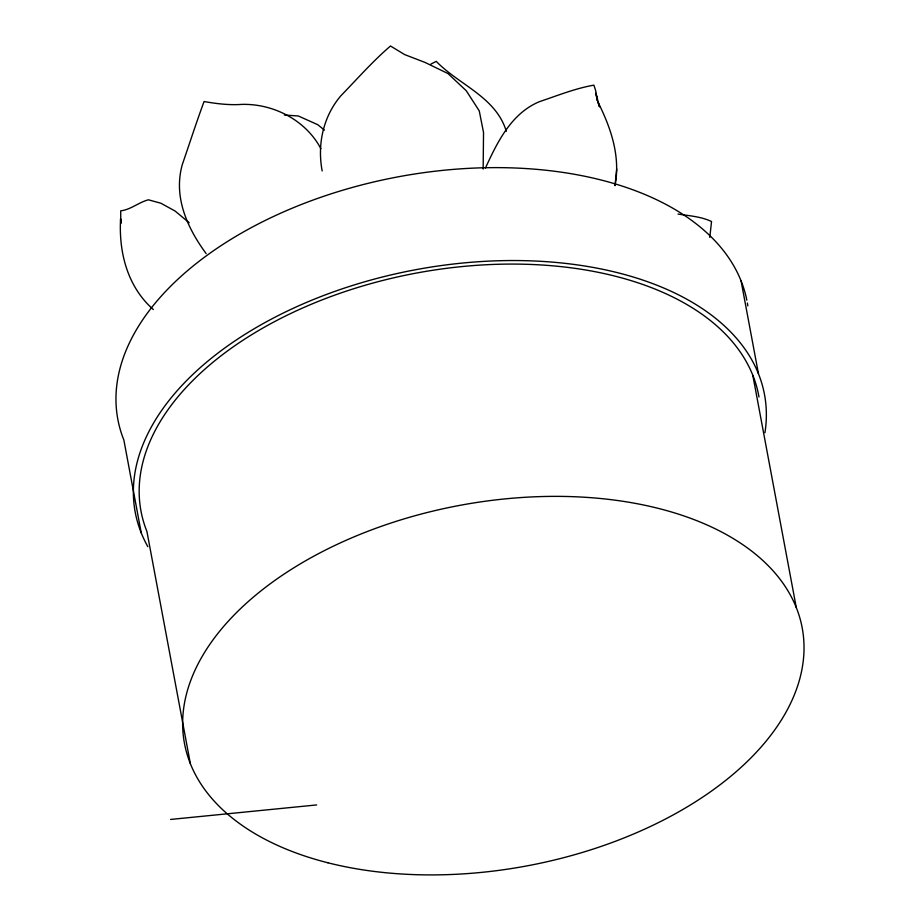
<?xml version="1.0" encoding="UTF-8"?>
<svg xmlns="http://www.w3.org/2000/svg" width="920" height="920" viewBox="0 0 920 920"><rect width="100%" height="100%" fill="white"/><g stroke="black" fill="none" stroke-linecap="round" stroke-linejoin="round"><path stroke-width="1.38" d="M483.161 169.061L483.529 132.503L479.262 110.906L466.291 90.781L447.971 73.543L425.028 62.433L404.65 54.59L390.494 46C372.772 61.214 357.121 79.028 340.825 95.829C323.173 116.552 317.147 144.463 322.172 170.936M615.02 185.414C620.678 156.193 610.788 127.546 597.77 101.729L599.495 106.858L595.976 93.265L597.183 100.441L595.654 90.551L593.883 85.157C575.207 88.4 557.221 95.703 539.246 101.74C511.278 113.505 497.409 141.968 485.472 167.992M615.008 185.679L616.733 168.981M709.792 237.383L711.539 221.536C701.293 216.602 689.241 215.786 678.04 214.084M430.813 64.135L436.241 61.364C459.252 85.1 495.799 96.864 506.322 131.273M170.614 819.444L316.675 804.931M284.349 115.023L298.333 115.989L317.848 124.74L324.449 130.168M189.186 222.743L175.099 211.048L160.885 203.239L148.43 199.801C138.529 202.388 130.927 209.611 120.692 210.852L120.796 223.502L120.589 218.81C118.68 252.206 127.34 286.683 153.329 309.534M320.873 148.683C305.877 120.301 273.654 103.603 241.971 104.385C229.149 105.305 216.625 103.73 204.067 101.534C196.397 122.256 189.543 143.554 182.309 164.553C173.178 196.868 187.197 227.895 206.149 253.598M741.071 280.841L758.459 373.761M752.801 375.222L796.271 607.499M190.394 763.772L146.924 531.484A314.226 183.367 -10.6 0 1 399.625 276.471A314.226 183.367 -10.6 0 1 758.977 396.991M141.254 532.944L123.866 440.036A320.091 186.794 -10.6 0 1 378.879 180.791A320.091 186.794 -10.6 0 1 746.833 300.184M147.844 546.687A320.091 186.794 -10.6 0 1 416.76 269.514A320.091 186.794 -10.6 0 1 764.957 432.676M747.373 303.025A320.091 186.794 -10.6 0 1 747.822 305.877M327.911 862.787A314.226 183.367 -10.6 0 0 803.804 654.775A314.226 183.367 -10.6 0 0 348.266 539.338A314.226 183.367 -10.6 0 0 327.911 862.787"/></g></svg>
